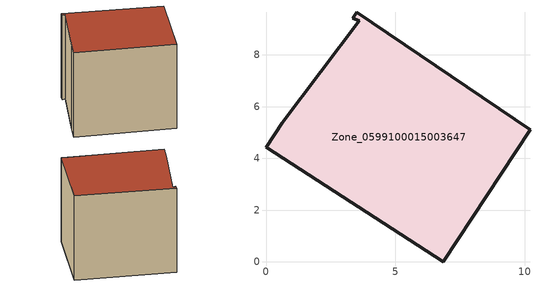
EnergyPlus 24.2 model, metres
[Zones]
Zone_0599100015003647
 floor ground (C_G): 3.6,9.31 3.35,9.42 3.5,9.65 10.2,5.11 6.84,0 0,4.42 0.63,5.37 z0.92
 wall outside (C_F): 10.2,5.11 3.5,9.65 3.35,9.42 3.6,9.31 0.63,5.37 0,4.42 6.84,0 10.2,5.11 z0.92:8.49
 roof outside (C_R): 3.35,9.42 3.6,9.31 0.63,5.37 0,4.42 6.84,0 10.2,5.11 3.5,9.65 z8.49
[BUILDING]
Pand.0599100015003647: North Axis=0; Terrain=City; Loads Convergence Tolerance Value=0.04; Temperature Convergence Tolerance Value=0.4; Solar Distribution=FullExterior; Maximum Number of Warmup Days=25; Minimum Number of Warmup Days=1
[Site:Location]
Rotterdam.The.Hague.AP_ZH_NLD Design_Conditions: Latitude=51.96; Longitude=4.45; Time Zone=1; Elevation=-4.5
[SITE:GROUNDTEMPERATURE:BUILDINGSURFACE]
18, 18, 18, 18, 18, 18, 18, 18, 18, 18, 18, 18
[MATERIAL] Thermal Absorptance=0.9; Solar Absorptance=0.7; Visible Absorptance=0.7
Name | Roughness | Thickness | Conductivity | Density | Specific Heat
G.TI.1965-1974 | MediumSmooth | 0.15 | 0.882353 | 540 | 1210
F.TI.1965-1974 | Rough | 0.3 | 0.697674 | 1920 | 840
R.TI.1965-1974 | MediumRough | 0.2 | 0.232558 | 1500 | 1000
[CONSTRUCTION]
C_G: G.TI.1965-1974
C_F: F.TI.1965-1974
C_R: R.TI.1965-1974
[ZONE]
Zone_0599100015003647: Type=1; Multiplier=1; Ceiling Height=Autocalculate; Volume=Autocalculate; Floor Area=autocalculate; Part of Total Floor Area=Yes
[ZONEINFILTRATION:DESIGNFLOWRATE]
Infil_Zone_0599100015003647: Zone or ZoneList or Space or SpaceList=Zone_0599100015003647; Schedule=AlwaysOn; Design Flow Rate Calculation Method=Flow/Area; Flow Rate per Floor Area=0.003; Constant Term Coefficient=1; Temperature Term Coefficient=0; Velocity Term Coefficient=0; Velocity Squared Term Coefficient=0
[HVACTEMPLATE:ZONE:IDEALLOADSAIRSYSTEM]
Zone_0599100015003647: Maximum Heating Supply Air Temperature=50; Minimum Cooling Supply Air Temperature=13; Maximum Heating Supply Air Humidity Ratio=0.0156; Minimum Cooling Supply Air Humidity Ratio=0.0077; Heating Limit=NoLimit; Cooling Limit=NoLimit; Dehumidification Control Type=ConstantSensibleHeatRatio; Cooling Sensible Heat Ratio=0.7; Dehumidification Setpoint=60; Humidification Control Type=None; Humidification Setpoint=30; Outdoor Air Method=None; Outdoor Air Flow Rate per Person=0.00944; Outdoor Air Flow Rate per Zone Floor Area=0; Outdoor Air Flow Rate per Zone=0; Demand Controlled Ventilation Type=None; Outdoor Air Economizer Type=NoEconomizer; Heat Recovery Type=None; Sensible Heat Recovery Effectiveness=0.7; Latent Heat Recovery Effectiveness=0.65
[ZONECONTROL:THERMOSTAT]
ThermostatControl_Zone_0599100015003647: Zone or ZoneList=Zone_0599100015003647; Control Type Schedule=DualSetpointControlType; Control 1=Thermostat_Zone_0599100015003647; Temperature Difference Between Cutout And Setpoint=0
[THERMOSTATSETPOINT:DUALSETPOINT]
Thermostat_Zone_0599100015003647: Heating Setpoint Temperature Schedule=HeatingSetpoint_Zone_0599100015003647; Cooling Setpoint Temperature Schedule=CoolingSetpoint_Zone_0599100015003647
[SCHEDULE:COMPACT]
HeatingSetpoint_Zone_0599100015003647: Through: 12/31, For: AllDays, Until: 24:00, 21
CoolingSetpoint_Zone_0599100015003647: Through: 12/31, For: AllDays, Until: 24:00, 24
DualSetpointControlType: Through: 12/31, For: AllDays, Until: 24:00, 4
AlwaysOn: Through: 12/31, For: AllDays, Until: 24:00, 1
